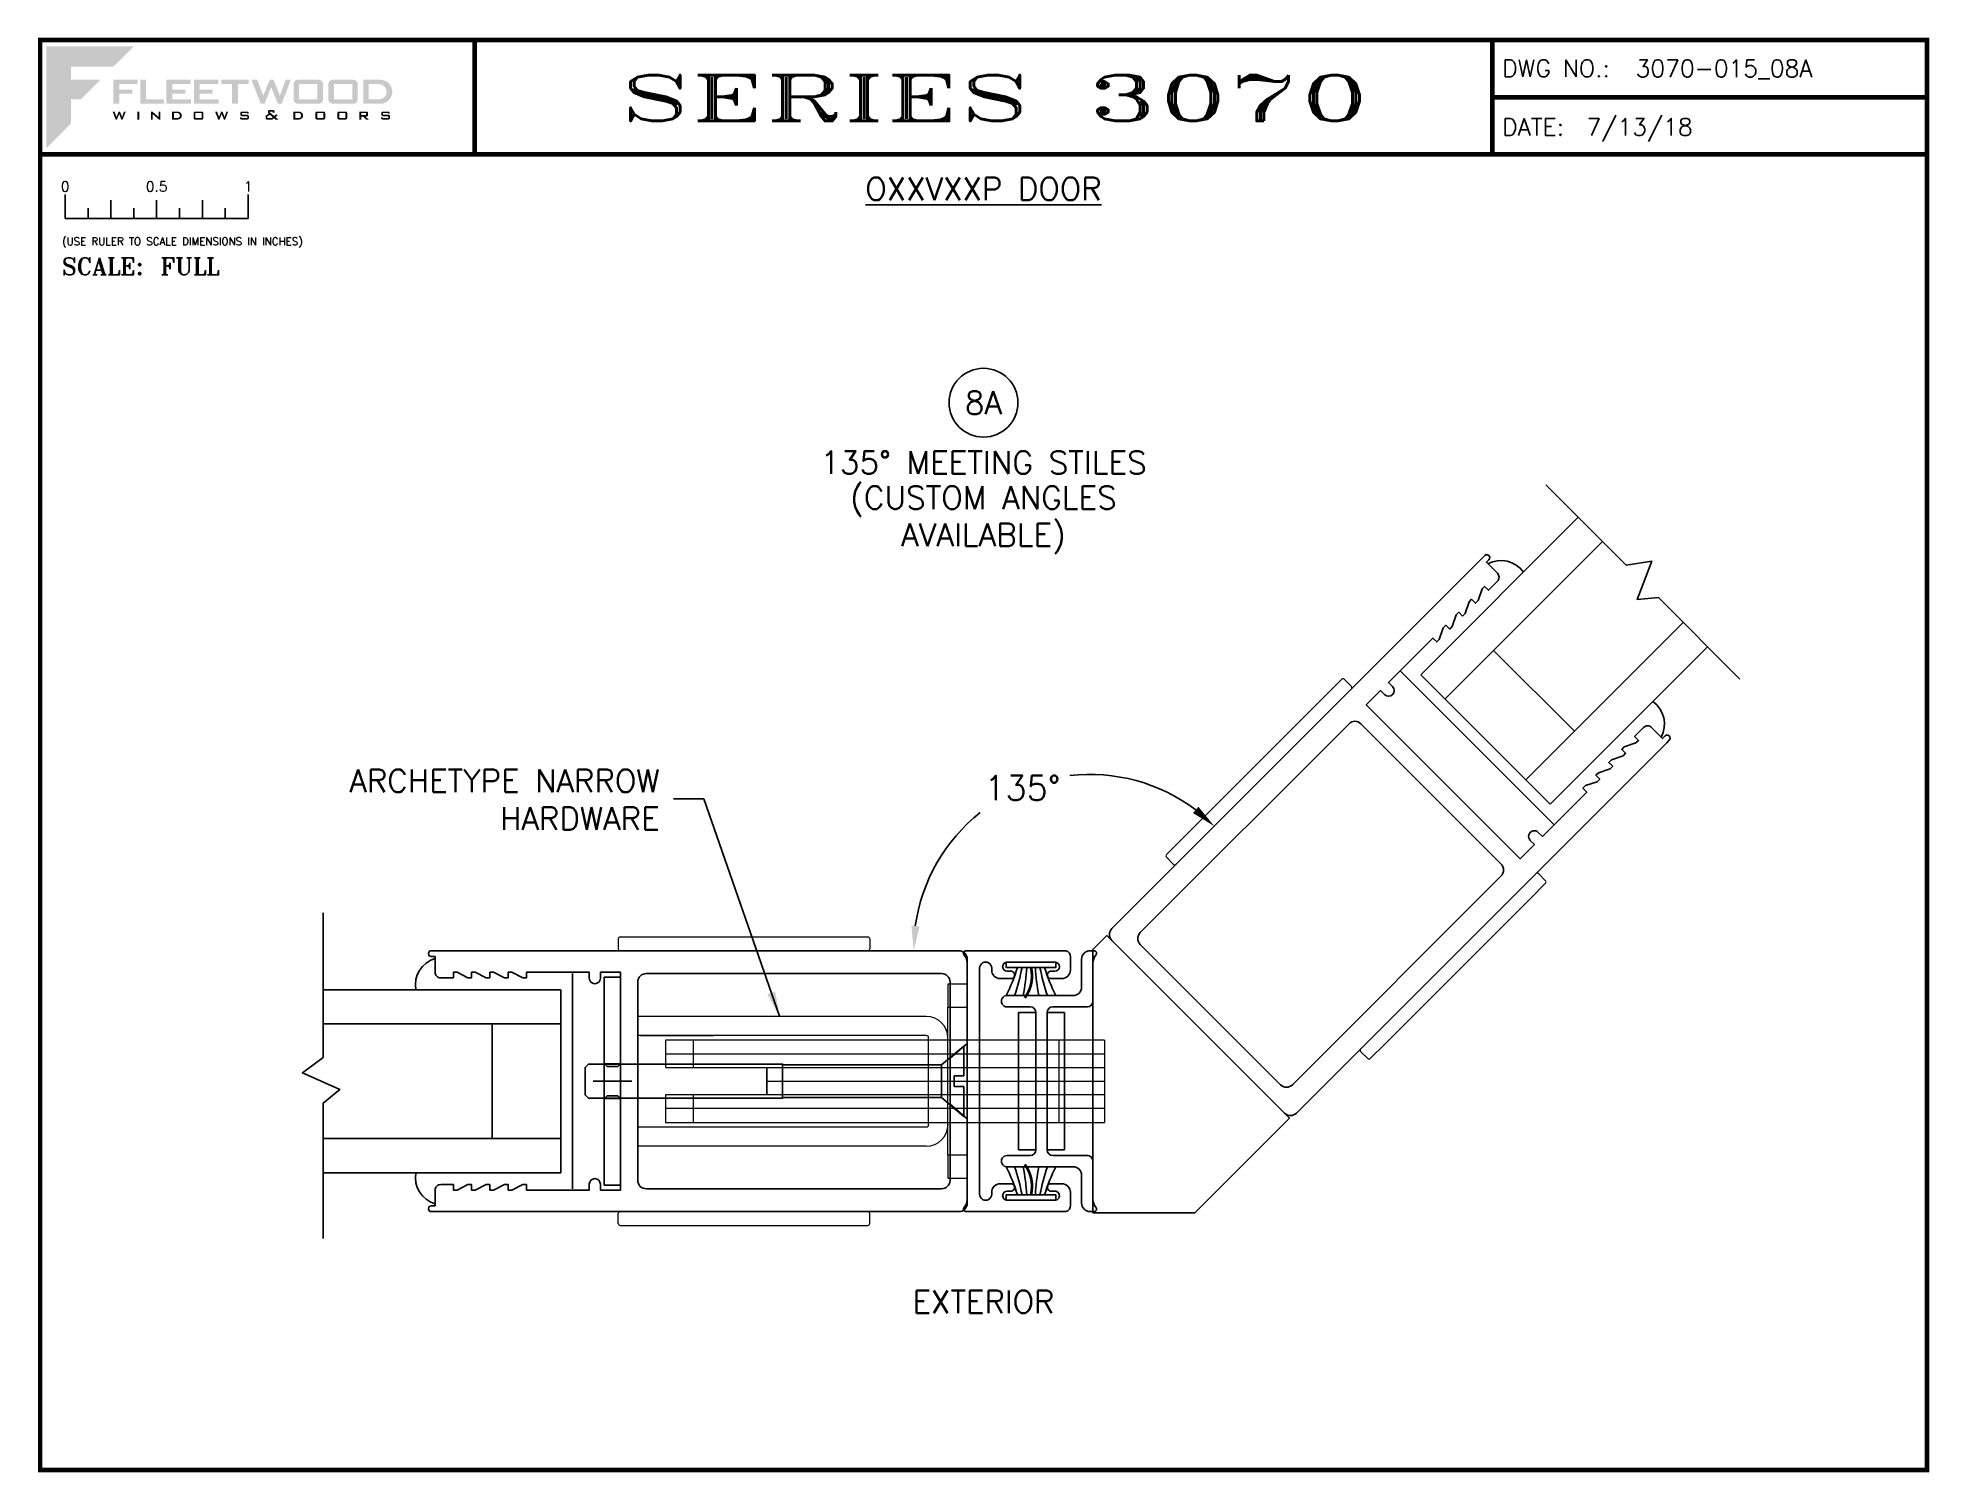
# Paper-space layout 'DETAIL 8A' of a CAD drawing. Extents: x 0.1 to 10.5, y 0.1 to 7.9.
# The model-space entities are those that its viewports show. They can reach past a viewport. Long polylines and large blocks are cut down to what shows.
import ezdxf
from ezdxf.enums import TextEntityAlignment as Align

# ---------------------------------------------------------------- set-up
doc = ezdxf.new("R2010")
doc.units = 0
doc.header["$MEASUREMENT"] = 0
doc.layers.get('0').update_dxf_attribs({"linetype": 'CONTINUOUS'})
doc.layers.get('DEFPOINTS').update_dxf_attribs({"color": 1, "linetype": 'CONTINUOUS'})
for name, color, linetype in [('DIM', 7, 'CONTINUOUS'), ('GLASS', 7, 'CONTINUOUS'), ('GLASS-VINYL', 7, 'CONTINUOUS'), ('SASH', 5, 'CONTINUOUS'), ('SEAL', 7, 'CONTINUOUS'), ('STRIKE-PLATE', 7, 'CONTINUOUS'), ('TEXT', 7, 'CONTINUOUS'), ('VENT', 5, 'CONTINUOUS')]:
    doc.layers.add(name, color=color, linetype=linetype)
doc.layers.add('VP', color=40, linetype='CONTINUOUS', plot=False)
doc.layers.get('VP').off()
doc.styles.add('ROMANS', font='romans')
doc.styles.add('ROMANT', font='romant')
doc.styles.add('SIMPLEX-094', font='simplex.shx', dxfattribs={"height": 0.094})
doc.styles.get("Standard").update_dxf_attribs({"font": 'simplex.shx'})
doc.dimstyles.new('FULL SCALE', dxfattribs={"dimscale": 0.75, "dimtxt": 0.18, "dimasz": 0.18, "dimexe": 0.18, "dimexo": 0.125, "dimgap": 0.09, "dimtad": 0, "dimtih": 1, "dimtoh": 1, "dimdec": 4, "dimzin": 0, "dimdsep": 46, "dimlunit": 4, "dimtxsty": 'Standard', "dimcen": 0.09, "dimadec": 0, "dimazin": 0, "dimtfac": 1, "dimtdec": 4, "dimtofl": 0, "dimtmove": 0, "dimatfit": 3, "dimfxl": 0, "dimtolj": 1, "dimtzin": 0, "dimarcsym": 0})
doc.dimstyles.new('THREE-QUARTER SCALE', dxfattribs={"dimscale": 0.75, "dimtxt": 0.18, "dimasz": 0.18, "dimexe": 0.18, "dimexo": 0.125, "dimgap": 0.09, "dimtad": 0, "dimtih": 1, "dimtoh": 1, "dimdec": 4, "dimlfac": 1.333, "dimzin": 0, "dimdsep": 46, "dimlunit": 4, "dimtxsty": 'Standard', "dimcen": 0.09, "dimadec": 0, "dimazin": 0, "dimtfac": 1, "dimtdec": 4, "dimtofl": 0, "dimtmove": 0, "dimatfit": 3, "dimfxl": 0, "dimtolj": 1, "dimtzin": 0, "dimarcsym": 0})

# ---------------------------------------------------------------- blocks, each defined once
blk = doc.blocks.new('*D68')
at = {"layer": 'DEFPOINTS', "color": 0}
for p in [(8.054, 5.09), (5.894, 3.893), (6.015, 3.051), (2.295, 2.931), (5.178, 2.931)]:
    blk.add_point(p, dxfattribs=at)
at = {"layer": 'TEXT', "color": 0, "lineweight": -2}
for start, end in [(53.0427, 96.4416), (128.4064, 171.9573)]:
    blk.add_arc((5.894, 2.931), 0.963, start, end, dxfattribs=at)
at = {"layer": 'TEXT', "color": 0}
for points in [[(6.488, 3.717), (6.458, 3.683), (6.575, 3.611)], [(4.964, 3.064), (4.919, 3.067), (4.932, 2.931)]]:
    blk.add_solid(points, dxfattribs=at)
at = {"layer": 'TEXT', "color": 0, "insert": (5.526, 3.82), "char_height": 0.135, "attachment_point": 5}
blk.add_mtext('\\A1;135°', dxfattribs=at)
blk = doc.blocks.new('sectball')
blk.add_circle((0, 0), 0.125)
blk.add_attdef('NO', text='', height=0.062).set_placement((0, 0), align=Align.MIDDLE_CENTER)
for tag, p in [('LINE1', (0, -0.2588)), ('LINE2', (0, -0.3864)), ('LINE3', (0, -0.5214))]:
    blk.add_attdef(tag, text='', height=0.078).set_placement(p, align=Align.CENTER)
blk = doc.blocks.new('Fleetwood_Logo_6-10-15')
h = blk.add_hatch(color=154)
h.dxf.hatch_style = 1
h.paths.add_polyline_path([(0.2526, -0.0017), (0.0019, -0.0017), (0.0019, -0.2942), (0.0725, -0.2236), (0.0725, -0.1535), (0.1007, -0.1535), (0.1567, -0.0976), (0.0725, -0.0976), (0.0725, -0.0596), (0.1946, -0.0596)])
h = blk.add_hatch(color=251)
h.dxf.hatch_style = 1
h.paths.add_polyline_path([(0.2487, -0.1256), (0.2112, -0.1256), (0.2112, -0.1102), (0.2647, -0.1102), (0.2647, -0.0976), (0.1946, -0.0976), (0.1946, -0.1667), (0.2112, -0.1667), (0.2112, -0.1377), (0.2487, -0.1377)])
h = blk.add_hatch(color=251)
h.dxf.hatch_style = 1
h.paths.add_polyline_path([(0.2886, -0.0976), (0.272, -0.0976), (0.272, -0.1667), (0.3401, -0.1667), (0.3401, -0.1535), (0.2886, -0.1535)])
h = blk.add_hatch(color=251)
h.dxf.hatch_style = 1
h.paths.add_polyline_path([(0.4175, -0.0976), (0.3474, -0.0976), (0.3474, -0.1667), (0.4185, -0.1667), (0.4185, -0.1534), (0.364, -0.1534), (0.364, -0.1377), (0.4015, -0.1377), (0.4015, -0.1256), (0.364, -0.1256), (0.364, -0.1102), (0.4175, -0.1102)])
h = blk.add_hatch(color=251)
h.dxf.hatch_style = 1
h.paths.add_polyline_path([(0.4965, -0.0976), (0.4264, -0.0976), (0.4264, -0.1667), (0.4975, -0.1667), (0.4975, -0.1534), (0.443, -0.1534), (0.443, -0.1377), (0.4804, -0.1377), (0.4804, -0.1256), (0.443, -0.1256), (0.443, -0.1102), (0.4965, -0.1102)])
h = blk.add_hatch(color=251)
h.dxf.hatch_style = 1
h.paths.add_polyline_path([(0.5842, -0.0976), (0.5054, -0.0976), (0.5054, -0.1102), (0.5365, -0.1102), (0.5365, -0.1667), (0.5531, -0.1667), (0.5531, -0.1102), (0.5842, -0.1102)])
h = blk.add_hatch(color=251)
h.dxf.hatch_style = 1
h.paths.add_polyline_path([(0.6089, -0.0976), (0.5921, -0.0976), (0.6188, -0.1667), (0.63, -0.1667), (0.6489, -0.1192), (0.6679, -0.1667), (0.6789, -0.1667), (0.7056, -0.0976), (0.6908, -0.0976), (0.6742, -0.1433), (0.6558, -0.0976), (0.6446, -0.0976), (0.6261, -0.1433)])
h = blk.add_hatch(color=251)
h.dxf.hatch_style = 1
h.paths.add_polyline_path([(0.7853, -0.0976), (0.726, -0.0976, 0.414214), (0.7133, -0.1102), (0.7133, -0.154, 0.414214), (0.726, -0.1667), (0.7853, -0.1667, 0.414214), (0.798, -0.154), (0.798, -0.1102, 0.414214)])
h.paths.add_polyline_path([(0.7819, -0.1102), (0.7819, -0.154), (0.7294, -0.154), (0.7294, -0.1102)], flags=16)
h = blk.add_hatch(color=251)
h.dxf.hatch_style = 1
h.paths.add_polyline_path([(0.8856, -0.0976), (0.8262, -0.0976, 0.414214), (0.8136, -0.1102), (0.8136, -0.154, 0.414214), (0.8262, -0.1667), (0.8856, -0.1667, 0.414214), (0.8982, -0.154), (0.8982, -0.1102, 0.414214)])
h.paths.add_polyline_path([(0.8822, -0.1102), (0.8822, -0.154), (0.8296, -0.154), (0.8296, -0.1102)], flags=16)
h = blk.add_hatch(color=251)
h.dxf.hatch_style = 1
h.paths.add_polyline_path([(0.9632, -0.0976), (0.914, -0.0976), (0.914, -0.1667), (0.9632, -0.1667, 1)])
h.paths.add_polyline_path([(0.9301, -0.1102), (0.9593, -0.1102, -1), (0.9593, -0.154), (0.9301, -0.154)], flags=16)
h = blk.add_hatch(color=7)
h.dxf.hatch_style = 1
h.paths.add_polyline_path([(0.2301, -0.1891), (0.2251, -0.1891), (0.2196, -0.2043), (0.2134, -0.1891), (0.2097, -0.1891), (0.2035, -0.2043), (0.1978, -0.1891), (0.1922, -0.1891), (0.2011, -0.2121), (0.2048, -0.2121), (0.2112, -0.1963), (0.2175, -0.2121), (0.2212, -0.2121)])
h = blk.add_hatch(color=7)
h.dxf.hatch_style = 1
h.paths.add_polyline_path([(0.2691, -0.1891), (0.2637, -0.1891), (0.2637, -0.2118), (0.2637, -0.2121), (0.2691, -0.2121)])
h = blk.add_hatch(color=7)
h.dxf.hatch_style = 1
h.paths.add_polyline_path([(0.3077, -0.1964), (0.3259, -0.2121), (0.3298, -0.2121), (0.3298, -0.1891), (0.325, -0.1891), (0.325, -0.2047), (0.3067, -0.1891), (0.3029, -0.1891), (0.3029, -0.2121), (0.3077, -0.2121)])
h = blk.add_hatch(color=7)
h.dxf.hatch_style = 1
h.paths.add_polyline_path([(0.3801, -0.1891), (0.3637, -0.1891), (0.3637, -0.2121), (0.3801, -0.2121, 1)])
h.paths.add_polyline_path([(0.3691, -0.2079), (0.3691, -0.1933), (0.3788, -0.1933, -1), (0.3788, -0.2079)], flags=16)
h = blk.add_hatch(color=7)
h.dxf.hatch_style = 1
h.paths.add_polyline_path([(0.4537, -0.2079), (0.4537, -0.1933, 0.414214), (0.4495, -0.1891), (0.4297, -0.1891, 0.414214), (0.4255, -0.1933), (0.4255, -0.2079, 0.414214), (0.4297, -0.2121), (0.4495, -0.2121, 0.414214)])
h.paths.add_polyline_path([(0.4308, -0.2079), (0.4308, -0.1933), (0.4484, -0.1933), (0.4484, -0.2079)], flags=16)
h = blk.add_hatch(color=7)
h.dxf.hatch_style = 1
h.paths.add_polyline_path([(0.5253, -0.1891), (0.5203, -0.1891), (0.5148, -0.2043), (0.5087, -0.1891), (0.5049, -0.1891), (0.4988, -0.2043), (0.493, -0.1891), (0.4874, -0.1891), (0.4963, -0.2121), (0.5001, -0.2121), (0.5064, -0.1963), (0.5127, -0.2121), (0.5164, -0.2121)])
h = blk.add_hatch(color=7)
h.dxf.hatch_style = 1
h.paths.add_polyline_path([(0.5801, -0.1891), (0.5643, -0.1891, 0.414214), (0.56, -0.1933), (0.56, -0.1981, 0.414214), (0.5643, -0.2024), (0.58, -0.2024), (0.58, -0.2078), (0.5637, -0.2078), (0.5637, -0.2052), (0.5591, -0.2062), (0.5591, -0.2078, 0.414214), (0.5634, -0.2121), (0.5805, -0.2121, 0.414214), (0.5848, -0.2078), (0.5848, -0.2024, 0.414214), (0.5805, -0.1982), (0.5648, -0.1982), (0.5648, -0.193), (0.5798, -0.193), (0.5798, -0.1958), (0.5843, -0.1948), (0.5843, -0.1933, 0.414214)])
h = blk.add_hatch(color=7)
h.dxf.hatch_style = 1
h.paths.add_polyline_path([(0.645, -0.1913, -0.222262), (0.6447, -0.1906), (0.6447, -0.1892), (0.6535, -0.1892), (0.6535, -0.193), (0.6587, -0.1918), (0.6587, -0.189, 0.414214), (0.6544, -0.1847), (0.6437, -0.1847, 0.414214), (0.6394, -0.189), (0.6394, -0.1922, 0.222262), (0.6407, -0.1948), (0.6415, -0.1955), (0.6345, -0.1998, 0.260684), (0.6329, -0.2027), (0.6329, -0.2078, 0.414214), (0.6372, -0.2121), (0.6514, -0.2121, 0.17577), (0.6536, -0.2113), (0.657, -0.2085), (0.6614, -0.2121), (0.6699, -0.2121), (0.6613, -0.2049), (0.6676, -0.1997), (0.6637, -0.1964), (0.6574, -0.2017)])
h.paths.add_polyline_path([(0.6532, -0.2052), (0.6509, -0.2072, -0.17577), (0.6502, -0.2074), (0.6382, -0.2074), (0.6382, -0.2033, -0.260684), (0.6387, -0.2025), (0.6451, -0.1985)], flags=16)
h = blk.add_hatch(color=7)
h.dxf.hatch_style = 1
h.paths.add_polyline_path([(0.7294, -0.1891), (0.713, -0.1891), (0.713, -0.2121), (0.7294, -0.2121, 1)])
h.paths.add_polyline_path([(0.7184, -0.2079), (0.7184, -0.1933), (0.7281, -0.1933, -1), (0.7281, -0.2079)], flags=16)
h = blk.add_hatch(color=7)
h.dxf.hatch_style = 1
h.paths.add_polyline_path([(0.8045, -0.2079), (0.8045, -0.1933, 0.414214), (0.8003, -0.1891), (0.7805, -0.1891, 0.414214), (0.7763, -0.1933), (0.7763, -0.2079, 0.414214), (0.7805, -0.2121), (0.8003, -0.2121, 0.414214)])
h.paths.add_polyline_path([(0.7816, -0.2079), (0.7816, -0.1933), (0.7992, -0.1933), (0.7992, -0.2079)], flags=16)
h = blk.add_hatch(color=7)
h.dxf.hatch_style = 1
h.paths.add_polyline_path([(0.8678, -0.2079), (0.8678, -0.1933, 0.414214), (0.8636, -0.1891), (0.8438, -0.1891, 0.414214), (0.8396, -0.1933), (0.8396, -0.2079, 0.414214), (0.8438, -0.2121), (0.8636, -0.2121, 0.414214)])
h.paths.add_polyline_path([(0.8449, -0.2079), (0.8449, -0.1933), (0.8624, -0.1933), (0.8624, -0.2079)], flags=16)
h = blk.add_hatch(color=7)
h.dxf.hatch_style = 1
h.paths.add_polyline_path([(0.9277, -0.1993), (0.9277, -0.1933, 0.414214), (0.9235, -0.1891), (0.9028, -0.1891), (0.9028, -0.2121), (0.9082, -0.2121), (0.9082, -0.2035), (0.9131, -0.2035), (0.9224, -0.2121), (0.9303, -0.2121), (0.9197, -0.2035), (0.9235, -0.2035, 0.414214)])
h.paths.add_polyline_path([(0.9082, -0.1993), (0.9082, -0.1933), (0.9214, -0.1933, -0.414214), (0.9224, -0.1943), (0.9224, -0.1983, -0.414214), (0.9214, -0.1993)], flags=16)
h = blk.add_hatch(color=7)
h.dxf.hatch_style = 1
h.paths.add_polyline_path([(0.9867, -0.1982), (0.971, -0.1982), (0.971, -0.193), (0.9859, -0.193), (0.9859, -0.1958), (0.9905, -0.1948), (0.9905, -0.1933, 0.414214), (0.9863, -0.1891), (0.9705, -0.1891, 0.414214), (0.9662, -0.1933), (0.9662, -0.1981, 0.414214), (0.9705, -0.2024), (0.9862, -0.2024), (0.9862, -0.2078), (0.9699, -0.2078), (0.9699, -0.2052), (0.9653, -0.2062), (0.9653, -0.2078, 0.414214), (0.9696, -0.2121), (0.9867, -0.2121, 0.414214), (0.991, -0.2078), (0.991, -0.2024, 0.414214)])
blk = doc.blocks.new('A-SIZE_L')
for p, q in [((8.095, 7.907), (8.095, 7.282)), ((8.095, 7.594), (10.47, 7.594)), ((0.157, 7.282), (10.47, 7.282))]:
    blk.add_line(p, q)
at = {"const_width": 0.025}
for points in [[(0.157, 7.907), (10.47, 7.907), (10.47, 0.093), (0.157, 0.093), (0.157, 7.907)], [(2.532, 7.907), (2.532, 7.282)], [(8.095, 7.907), (8.095, 7.282)], [(8.095, 7.594), (10.47, 7.594)], [(0.157, 7.282), (10.47, 7.282)]]:
    blk.add_lwpolyline(points, dxfattribs=at)
at = {"xscale": 1.898091133004928, "yscale": 1.898091133004928, "zscale": 1.898091133004928}
blk.add_blockref('Fleetwood_Logo_6-10-15', (0.188, 7.875), dxfattribs=at)
for s, style, p in [('DWG NO.:', 'SIMPLEX-094', (8.149, 7.705)), ('DATE:', 'SIMPLEX-094', (8.148, 7.385)), ('SCALE:', 'ROMANT', (0.276, 6.623))]:
    blk.add_text(s, height=0.094, dxfattribs=dict(style=style)).set_placement(p)
for tag, p, style in [('DWG_NO', (8.878, 7.705), 'SIMPLEX-094'), ('DATE', (8.609, 7.385), 'SIMPLEX-094'), ('SCALE', (0.814, 6.623), 'ROMANT')]:
    blk.add_attdef(tag, p, '', height=0.094, dxfattribs=dict(style=style))
for tag, height, style, width, p, p2 in [('DWG_NO', 0.094, 'SIMPLEX-094', 2.60233, (8.876, 7.704), (10.367, 7.704)), ('PRODUCT', 0.25, 'ROMANT', 2.260212, (3.282, 7.465), (7.345, 7.465))]:
    blk.add_attdef(tag, text='', height=height, dxfattribs=dict(style=style, width=width)).set_placement(p, p2, align=Align.FIT)
blk = doc.blocks.new('Full')
for p, q in [((0.137, -0.219), (0.137, -0.35)), ((0.262, -0.294), (0.262, -0.35)), ((0.387, -0.249), (0.387, -0.35)), ((0.512, -0.294), (0.512, -0.35)), ((0.637, -0.249), (0.637, -0.35)), ((0.762, -0.294), (0.762, -0.35)), ((0.887, -0.249), (0.887, -0.35)), ((1.012, -0.294), (1.012, -0.35)), ((1.137, -0.219), (1.137, -0.35)), ((0.137, -0.35), (1.137, -0.35))]:
    blk.add_line(p, q)
for s, p in [('0', (0.137, -0.219)), ('0.5', (0.637, -0.219)), ('1', (1.137, -0.219))]:
    blk.add_text(s, height=0.055).set_placement(p, align=Align.BOTTOM_CENTER)
at = {"style": 'ROMANS'}
blk.add_text('(USE RULER TO SCALE DIMENSIONS IN INCHES)', height=0.04115, dxfattribs=at).set_placement((0.12, -0.495))
blk = doc.blocks.new('Yoke Strike Plate')
for points in [[(-0.094, -0.375), (-0.094, 0.375), (0, 0.375), (0, -0.375)], [(0.062, -0.375), (0.062, 0.375), (0.156, 0.375), (0.156, -0.375)]]:
    blk.add_lwpolyline(points, close=True)
blk = doc.blocks.new('A$C27021910')
blk.add_lwpolyline([(1.364, 0.239), (1.364, 0.499, 1), (1.314, 0.499), (1.314, 0.479, -1.000009), (1.274, 0.479), (1.274, 0.538, -0.414214), (1.32, 0.584), (1.395, 0.584, -0.414214), (1.426, 0.553), (1.426, 0.015, -0.650938), (1.401, 0.004, 0.186452), (1.359, 0.02), (0.713, 0.02), (0.067, 0.02, 0.186452), (0.025, 0.004, -0.650938), (0, 0.015), (0, 0.553, -0.414214), (0.031, 0.584), (0.106, 0.584, -0.414214), (0.152, 0.538), (0.152, 0.479, -1.000009), (0.112, 0.479), (0.112, 0.499, 1), (0.062, 0.499), (0.062, 0.239, 1), (0.112, 0.239), (0.112, 0.259, -1.000009), (0.152, 0.259), (0.152, 0.2, -0.414214), (0.106, 0.154), (0.095, 0.154, 1), (0.095, 0.088), (1.331, 0.088, 1), (1.331, 0.154), (1.32, 0.154, -0.414214), (1.274, 0.2), (1.274, 0.259, -1.000009), (1.314, 0.259), (1.314, 0.239, 1), (1.364, 0.239)], format="xyb")
blk = doc.blocks.new('Archetype-Narrow-Latch_Lead-Stile')
at = {"color": 7, "linetype": 'Continuous', "lineweight": 15}
for p, q in [((-2.162, 0.778), (-2.162, 0.723)), ((-2.152, 0.788), (-2.037, 0.788)), ((-2.037, 0.788), (-0.912, 0.788)), ((-0.912, 0.788), (-0.797, 0.788)), ((-0.787, 0.778), (-0.787, 0.723)), ((-0.254, 0.53), (-0.36, 0.53)), ((-0.36, 0.53), (-0.36, 0.405)), ((-0.254, 0.405), (-0.254, 0.53)), ((-2.055, 0.25), (-2.055, 0.355)), ((-2.055, 0.355), (-0.478, 0.355)), ((-0.36, 0.405), (-0.254, 0.405)), ((-0.36, -0.405), (-0.36, 0.405)), ((-0.254, -0.405), (-0.254, 0.405)), ((-0.478, 0.25), (-2.055, 0.25)), ((-2.04, 0.25), (-1.641, 0.25)), ((0.497, 0.225), (-1.903, 0.225)), ((-1.903, 0.225), (-1.903, 0.075)), ((-1.753, 0.225), (-1.753, 0.075)), ((-0.465, -0.237), (-0.465, 0.236)), ((0.248, -0.225), (0.248, 0.225)), ((0.497, 0.225), (0.497, -0.225)), ((-1.903, 0.15), (0.497, 0.15)), ((-1.903, 0.075), (0.497, 0.075)), ((0.497, -0.075), (-1.903, -0.075)), ((-1.903, -0.075), (-1.903, -0.225)), ((-1.753, -0.075), (-1.753, -0.225)), ((-1.35, 0), (0.497, 0)), ((0.497, -0.15), (-1.903, -0.15)), ((-2.055, -0.25), (-0.478, -0.25)), ((-2.055, -0.25), (-2.055, -0.355)), ((-2.04, -0.25), (-1.641, -0.25)), ((-1.903, -0.225), (0.497, -0.225)), ((-0.478, -0.355), (-2.055, -0.355)), ((-0.254, -0.405), (-0.36, -0.405)), ((-0.36, -0.405), (-0.36, -0.53)), ((-0.254, -0.53), (-0.254, -0.405)), ((-0.36, -0.53), (-0.254, -0.53)), ((-2.162, -0.778), (-2.162, -0.723)), ((-0.787, -0.778), (-0.787, -0.723)), ((-2.152, -0.788), (-2.037, -0.788)), ((-2.037, -0.788), (-0.912, -0.788)), ((-0.912, -0.788), (-0.797, -0.788))]:
    blk.add_line(p, q, dxfattribs=at)
for p, q in [((-0.394, 0.089), (-0.272, 0.192)), ((-0.272, 0.192), (-0.272, 0.03)), ((-1.35, 0.075), (-1.35, -0.075)), ((-0.394, 0.089), (-1.263, 0.089)), ((-0.394, -0.089), (-0.394, 0.089)), ((-0.325, -0.03), (-0.325, 0.03)), ((-0.272, 0.03), (-0.325, 0.03)), ((-0.394, -0.089), (-1.263, -0.089)), ((-0.394, -0.089), (-0.272, -0.193)), ((-0.272, -0.03), (-0.325, -0.03)), ((-0.272, -0.193), (-0.272, -0.03))]:
    blk.add_line(p, q)
at = {"ltscale": 0.5}
for p, q in [((-0.347, 0.125), (-0.254, 0.205)), ((-2.149, 0.095), (-2.238, 0.095)), ((-2.223, 0.08), (-2.238, 0.095)), ((-2.223, 0.08), (-2.163, 0.08)), ((-2.163, 0.08), (-2.149, 0.095)), ((-2.238, -0.095), (-2.223, -0.08)), ((-2.149, -0.095), (-2.238, -0.095)), ((-2.163, -0.08), (-2.223, -0.08)), ((-2.149, -0.095), (-2.163, -0.08)), ((-0.254, -0.206), (-0.347, -0.125))]:
    blk.add_line(p, q, dxfattribs=at)
at = {"ltscale": 0.3}
blk.add_line((-2.088, 0), (-2.298, 0), dxfattribs=at)
at = {"color": 5}
for points in [[(-2.863, -0.565), (-2.883, -0.565), (-2.943, -0.595), (-2.963, -0.595), (-2.963, -0.565), (-2.983, -0.565), (-3.043, -0.595), (-3.063, -0.595), (-3.063, -0.565), (-3.132, -0.565, 0.414214), (-3.163, -0.596), (-3.163, -0.681), (-3.183, -0.681, 0.999996), (-3.183, -0.713), (-3.163, -0.713), (-0.3, -0.713, 0.414214), (-0.254, -0.667), (-0.254, 0.667, 0.414214), (-0.3, 0.713), (-3.163, 0.713), (-3.183, 0.713, 0.999996), (-3.183, 0.681), (-3.163, 0.681), (-3.163, 0.596, 0.414214), (-3.132, 0.565), (-3.063, 0.565), (-3.063, 0.595), (-3.043, 0.595), (-2.983, 0.565), (-2.963, 0.565), (-2.963, 0.595), (-2.943, 0.595), (-2.883, 0.565), (-2.863, 0.565), (-2.863, 0.595), (-2.843, 0.595), (-2.783, 0.565), (-2.763, 0.565), (-2.763, 0.595), (-2.743, 0.595), (-2.683, 0.565), (-2.663, 0.565), (-2.663, 0.595), (-2.32, 0.595), (-2.32, 0.563, 1.000005), (-2.259, 0.563), (-2.259, 0.595), (-2.149, 0.595), (-2.149, -0.595), (-2.259, -0.595), (-2.259, -0.563, 0.999996), (-2.32, -0.563), (-2.32, -0.595), (-2.663, -0.595), (-2.663, -0.565), (-2.683, -0.565), (-2.743, -0.595), (-2.763, -0.595), (-2.763, -0.565), (-2.783, -0.565), (-2.843, -0.595), (-2.863, -0.595)], [(-0.394, -0.588, 0.414214), (-0.348, -0.542), (-0.348, 0.542, 0.414214), (-0.394, 0.588), (-2.008, 0.588, 0.414214), (-2.055, 0.542), (-2.055, -0.542, 0.414214), (-2.008, -0.588)]]:
    blk.add_lwpolyline(points, format="xyb", close=True, dxfattribs=at)
for points in [[(-2.149, 0.568), (-2.238, 0.568), (-2.238, -0.568), (-2.149, -0.568)], [(-2.325, -0.093), (-1.263, -0.093), (-1.263, 0.093), (-2.325, 0.093), (-2.343, 0.075), (-2.343, -0.075)]]:
    blk.add_lwpolyline(points, close=True)
at = {"color": 7, "linetype": 'Continuous', "lineweight": 15}
for centre, radius, start, end in [((-2.152, 0.778), 0.01, 90, 180), ((-0.797, 0.778), 0.01, 0, 90), ((-2.152, 0.723), 0.01, 180, 270), ((-0.797, 0.723), 0.01, 270, 0), ((-0.478, 0.236), 0.118, 360, 90), ((-0.478, 0.236), 0.0135, 360, 90), ((-0.478, -0.237), 0.119, 270, 360), ((-0.478, -0.237), 0.0135, 270, 360), ((-2.152, -0.723), 0.01, 90, 180), ((-0.797, -0.723), 0.01, 360, 90), ((-2.152, -0.778), 0.01, 180, 270), ((-0.797, -0.778), 0.01, 270, 360)]:
    blk.add_arc(centre, radius, start, end, dxfattribs=at)
blk = doc.blocks.new('*U134')
for centre, radius, start, end in [((-0.303, 1.135), 1.112, 287.4409, 295.9325), ((-0.19, 1.188), 1.16, 280.9256, 288.7507), ((-0.031, 1.124), 1.102, 273.1709, 281.1969), ((-0.031, -1.124), 1.102, 78.8031, 86.8291), ((-0.19, -1.188), 1.16, 71.2493, 79.0744), ((-0.303, -1.135), 1.112, 64.0675, 72.5591)]:
    blk.add_arc(centre, radius, start, end)
at = {"layer": 'SEAL'}
blk.add_lwpolyline([(0, -0.135), (0, 0.135), (0.03, 0.135), (0.03, -0.135)], close=True, dxfattribs=at)
at = {"layer": 'SEAL', "const_width": 0.015}
blk.add_lwpolyline([(0.03, 0, 0.219791), (0.196, 0.034)], format="xyb", dxfattribs=at)
at = {"flags": 9}
for tag, p in [('MANUFACTURER_PART_#', (0, -0.199)), ('FLEETWOOD_PART_#', (-0.001, -0.249))]:
    blk.add_attdef(tag, p, '', height=0.0312, dxfattribs=at)
blk = doc.blocks.new('3005 Std Lock Stile')
for points in [[(-2.609, 0.565), (-2.629, 0.565), (-2.689, 0.595), (-2.709, 0.595), (-2.709, 0.565), (-2.729, 0.565), (-2.789, 0.595), (-2.809, 0.595), (-2.809, 0.565), (-2.878, 0.565, -0.414214), (-2.909, 0.596), (-2.909, 0.681), (-2.929, 0.681, -0.999996), (-2.929, 0.713), (-2.909, 0.713), (-0.046, 0.713, -0.414214), (0, 0.667), (0, -0.667, -0.414214), (-0.046, -0.713), (-2.909, -0.713), (-2.929, -0.713, -0.999996), (-2.929, -0.681), (-2.909, -0.681), (-2.909, -0.596, -0.414214), (-2.878, -0.565), (-2.809, -0.565), (-2.809, -0.595), (-2.789, -0.595), (-2.729, -0.565), (-2.709, -0.565), (-2.709, -0.595), (-2.689, -0.595), (-2.629, -0.565), (-2.609, -0.565), (-2.609, -0.595), (-2.589, -0.595), (-2.529, -0.565), (-2.509, -0.565), (-2.509, -0.595), (-2.489, -0.595), (-2.429, -0.565), (-2.409, -0.565), (-2.409, -0.595), (-2.066, -0.595), (-2.066, -0.563, -1.000005), (-2.004, -0.563), (-2.004, -0.595), (-1.894, -0.595), (-1.894, 0.595), (-2.004, 0.595), (-2.004, 0.563, -0.999996), (-2.066, 0.563), (-2.066, 0.595), (-2.409, 0.595), (-2.409, 0.565), (-2.429, 0.565), (-2.489, 0.595), (-2.509, 0.595), (-2.509, 0.565), (-2.529, 0.565), (-2.589, 0.595), (-2.609, 0.595)], [(-0.14, 0.588, -0.414214), (-0.094, 0.542), (-0.094, -0.542, -0.414214), (-0.14, -0.588), (-1.754, -0.588, -0.414214), (-1.8, -0.542), (-1.8, 0.542, -0.414214), (-1.754, 0.588)]]:
    blk.add_lwpolyline(points, format="xyb", close=True)

msp = doc.modelspace()

# ---------------------------------------------------------------- linework, layer by layer
at = {"color": 7, "linetype": 'Continuous', "lineweight": 15}
for p, q in [((-2.70634, -8.12299), (-2.78766, -8.20431)), ((-2.6922, -8.12299), (-2.65331, -8.16188)), ((-2.78766, -8.20431), (-3.58316, -8.99981)), ((-3.58316, -8.99981), (-3.66447, -9.08112)), ((-3.66447, -9.09527), (-3.62558, -9.13416)), ((-1.59194, -9.22325), (-1.63083, -9.18436)), ((-1.59194, -9.23739), (-1.67326, -9.31871)), ((-1.67326, -9.31871), (-2.46876, -10.11421)), ((-2.46876, -10.11421), (-2.55007, -10.19552)), ((-2.56421, -10.19552), (-2.60311, -10.15663))]:
    msp.add_line(p, q, dxfattribs=at)
for centre, start, end in [((-2.69927, -8.13007), 45, 135), ((-2.66038, -8.16896), 315, 45), ((-3.6574, -9.08819), 135, 225), ((-3.61851, -9.12709), 225, 315), ((-1.6379, -9.19143), 45, 135), ((-1.59901, -9.23032), 315, 45), ((-2.59603, -10.14956), 135, 225), ((-2.55714, -10.18845), 225, 315)]:
    msp.add_arc(centre, 0.01, start, end, dxfattribs=at)
at = {"layer": 'GLASS'}
msp.add_lwpolyline([(-4.06613, -11.03766), (-3.50959, -11.03766), (-2.99237, -10.52044), (-3.98939, -9.52342), (-4.06613, -9.60016)], close=True, dxfattribs=at)
at = {"layer": 'GLASS-VINYL', "color": 7}
for p, q in [((-1.41366, -7.23763), (-2.27358, -8.09755)), ((-1.28108, -7.37021), (-2.141, -8.23013)), ((-0.83913, -7.81215), (-1.69906, -8.67207)), ((-0.70655, -7.94473), (-1.56647, -8.80466)), ((-1.87583, -7.96497), (-1.43389, -8.40691)), ((-1.54526, -8.91779), (-2.38672, -8.07634)), ((-2.27358, -8.09755), (-1.56647, -8.80466)), ((-8.27296, -9.81891), (-6.97513, -9.81891)), ((-6.97513, -9.81891), (-6.97513, -10.81891)), ((-6.91013, -10.90691), (-6.91013, -9.73091)), ((-8.27296, -10.00641), (-6.97513, -10.00641)), ((-7.35013, -10.00641), (-7.35013, -10.63141)), ((-8.27296, -10.63141), (-6.97513, -10.63141)), ((-8.27296, -10.81891), (-6.97513, -10.81891))]:
    msp.add_line(p, q, dxfattribs=at)
at = {"layer": 'GLASS-VINYL'}
for points in [[(-1.59044, -7.06085), (-1.15203, -7.49926), (-1.01167, -7.47807), (-1.09116, -7.68691), (-0.97525, -7.67604), (-0.52977, -8.12151)], [(-8.27296, -9.39959), (-8.27296, -10.18892), (-8.3872, -10.27318), (-8.18332, -10.36464), (-8.27296, -10.43892), (-8.27296, -11.17843)]]:
    msp.add_lwpolyline(points, dxfattribs=at)
at = {"layer": 'GLASS-VINYL', "color": 7}
for centre, start, end in [((-1.83701, -7.62629), 35.75972, 117.645769), ((-1.09521, -8.36809), 332.354231, 54.24028), ((-7.61707, -9.79438), 107.354231, 189.24028), ((-7.61707, -10.84344), 170.75972, 252.645769)]:
    msp.add_arc(centre, 0.15276, start, end, dxfattribs=at)
at = {"layer": 'VENT'}
msp.add_lwpolyline([(-4.53513, -10.78691), (-4.17413, -10.78691, -0.41421356), (-4.12813, -10.83291), (-4.12813, -10.98591, 0.41421356), (-4.08213, -11.03191), (-4.06113, -11.03191, 0.65093753), (-4.05003, -11.00683, -0.18645156), (-4.06613, -10.96515), (-4.06613, -10.75591, 0.41421356), (-4.09713, -10.72491), (-4.28513, -10.72491, -0.41421356), (-4.31613, -10.69391), (-4.31613, -9.94391, -0.41421356), (-4.28513, -9.91291), (-4.09713, -9.91291, 0.41421356), (-4.06613, -9.88191), (-4.06613, -9.67268, -0.18645156), (-4.05003, -9.631, 0.65093753), (-4.06113, -9.60591), (-4.08213, -9.60591, 0.41421356), (-4.12813, -9.65191), (-4.12813, -9.80491, -0.41421356), (-4.17413, -9.85091), (-4.53513, -9.85091, 1.00000653), (-4.53513, -9.91291), (-4.40913, -9.91291, -0.41421356), (-4.37813, -9.94391), (-4.37813, -10.69391, -0.41421356), (-4.40913, -10.72491), (-4.53513, -10.72491, 1.00000653)], format="xyb", close=True, dxfattribs=at)

# ---------------------------------------------------------------- block references
at = {"layer": 'SASH', "rotation": 270.0000050320837}
msp.add_blockref('A$C27021910', (-4.77359, -9.60591), dxfattribs=at)
at = {"layer": 'SEAL', "xscale": -1, "rotation": 90}
msp.add_blockref('*U134', (-4.40463, -9.66791), dxfattribs=at)
at = {"layer": 'SEAL', "rotation": 90.00000000000001}
msp.add_blockref('*U134', (-4.40463, -10.96991), dxfattribs=at)
at = {"layer": 'STRIKE-PLATE'}
msp.add_blockref('Yoke Strike Plate', (-4.37813, -10.31891), dxfattribs=at)
at = {"layer": 'VENT', "xscale": -1, "rotation": 44.99999999999984}
msp.add_blockref('3005 Std Lock Stile', (-3.49088, -10.02193), dxfattribs=at)
at = {"layer": 'VENT'}
msp.add_blockref('Archetype-Narrow-Latch_Lead-Stile', (-4.49913, -10.31891), dxfattribs=at)

psp = doc.layouts.new('DETAIL 8A')

# ---------------------------------------------------------------- block references
at = {"layer": 'DIM'}
ref = psp.add_blockref('A-SIZE_L', (0, 0), dxfattribs=at)
ref.add_attrib('DATE', '7/13/18', (8.60916, 7.38469), dxfattribs={"layer": '0', "height": 0.094, "style": 'SIMPLEX-094'})
ref.add_attrib('SCALE', 'FULL', (0.81442, 6.62314), dxfattribs={"layer": '0', "height": 0.094, "style": 'ROMANT'})
ref.add_attrib('PRODUCT', 'SERIES 3070', dxfattribs={"layer": '0', "height": 0.25, "style": 'ROMANT', "width": 1.609456}).set_placement((3.32575, 7.46527), (7.42603, 7.46527), align=Align.FIT)
ref.add_attrib('DWG_NO', '3070-015_08A', (8.87809, 7.70479), dxfattribs={"layer": '0', "height": 0.094, "style": 'SIMPLEX-094'})
psp.add_blockref('Full', (0.15675, 7.2815), dxfattribs=at)
at = {"layer": 'TEXT'}
ref = psp.add_blockref('sectball', (5.31325, 5.92511), dxfattribs=dict(at, xscale=1.503999999999998, yscale=1.503999999999998, zscale=1.503999999999998))
ref.add_attrib('NO', '8A', dxfattribs={"layer": '0', "height": 0.125}).set_placement((5.31325, 5.92511), align=Align.MIDDLE_CENTER)
ref.add_attrib('LINE1', '135%%D MEETING STILES', dxfattribs={"layer": '0', "height": 0.125}).set_placement((5.31325, 5.53583), align=Align.CENTER)
ref.add_attrib('LINE2', '(CUSTOM ANGLES', dxfattribs={"layer": '0', "height": 0.125}).set_placement((5.31325, 5.34402), align=Align.CENTER)
ref.add_attrib('LINE3', 'AVAILABLE)', dxfattribs={"layer": '0', "height": 0.125}).set_placement((5.31325, 5.14091), align=Align.CENTER)

# ---------------------------------------------------------------- texts
psp.add_text('EXTERIOR', height=0.124, dxfattribs=at).set_placement((5.31325, 0.95058), align=Align.CENTER)
at = {"layer": 'TEXT', "char_height": 0.124}
for s, insert, width, attachment_point in [('{\\LOXXVXXP DOOR}', (5.31325, 7.094), 1.4841448, 5), ('ARCHETYPE NARROW\\PHARDWARE', (3.54291, 3.75591), 5.1672, 6)]:
    psp.add_mtext(s, dxfattribs=dict(at, insert=insert, width=width, attachment_point=attachment_point))

# ---------------------------------------------------------------- dimensions: what is measured, and where the dimension line sits
at = {"layer": 'TEXT'}
dim = psp.add_angular_dim_2l(base=(5.89437, 3.89311), line1=((6.01505, 3.05126), (8.05364, 5.08985)), line2=((5.17793, 2.93058), (2.29493, 2.93058)), dimstyle='FULL SCALE', dxfattribs=at)
dim.commit()
dim.dimension.update_dxf_attribs({"geometry": '*D68', "text_midpoint": (5.52603, 3.81984)})

# ---------------------------------------------------------------- leaders
psp.add_leader([(4.19802, 2.57258), (3.78399, 3.76135), (3.61965, 3.76135)], dimstyle='THREE-QUARTER SCALE')

# ---------------------------------------------------------------- viewports
at = {"layer": 'VP'}
psp.add_viewport(center=(5.44181, 3.35161), size=(8.28596, 4.6848528), view_center_point=(-4.53575, -9.18489), view_height=4.6848529, dxfattribs=at)

doc.saveas('drawing.dxf')
